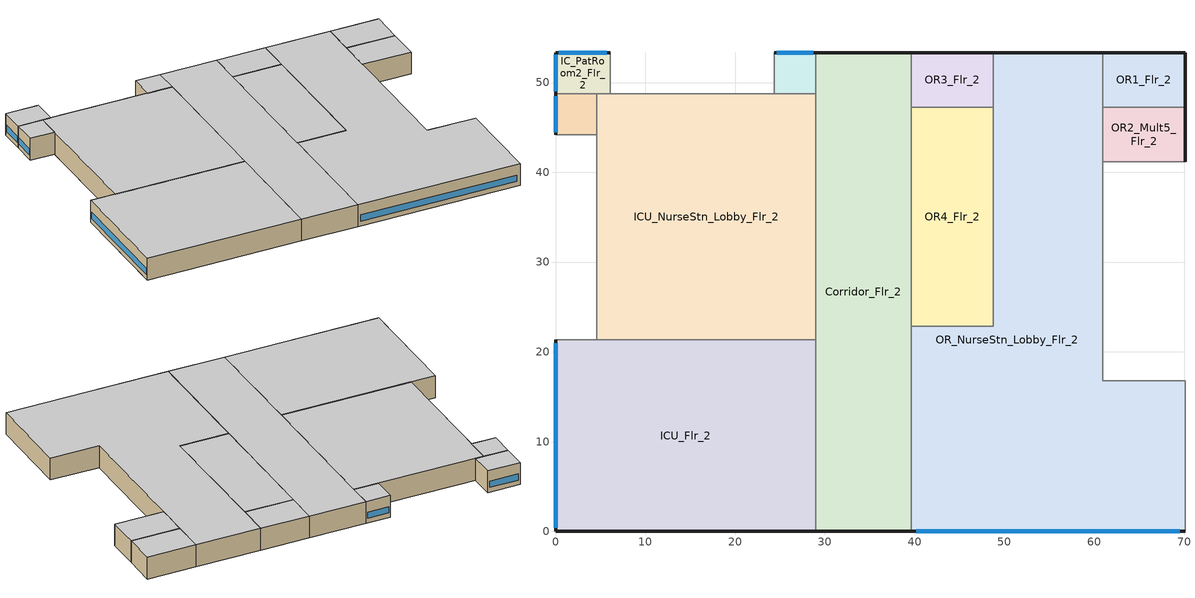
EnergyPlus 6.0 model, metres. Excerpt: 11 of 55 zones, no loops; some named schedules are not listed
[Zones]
OR1_Flr_2
 floor adiabatic (int_slab_floor): 70.1,53.34 70.1,47.24 60.96,47.24 60.96,53.34 z4.27
 wall outside (nonres_ext_wall): 70.1,47.24 70.1,53.34 60.96,53.34 z4.27:8.54
 wall adiabatic (int_wall): 60.96,53.34 60.96,47.24 70.1,47.24 z4.27:8.54
 ceiling adiabatic (int_slab_ceiling): 60.96,53.34 60.96,47.24 70.1,47.24 70.1,53.34 z8.54
OR2_Mult5_Flr_2
 floor adiabatic (int_slab_floor): 70.1,47.24 70.1,41.15 60.96,41.15 60.96,47.24 z4.27
 wall outside (nonres_ext_wall): 70.1,41.15 70.1,47.24 z4.27:8.54
 wall adiabatic (int_wall): 70.1,47.24 60.96,47.24 60.96,41.15 70.1,41.15 z4.27:8.54
 ceiling adiabatic (int_slab_ceiling): 60.96,47.24 60.96,41.15 70.1,41.15 70.1,47.24 z8.54
OR3_Flr_2
 floor adiabatic (int_slab_floor): 48.77,53.34 48.77,47.24 39.62,47.24 39.62,53.34 z4.27
 wall outside (nonres_ext_wall): 48.77,53.34 39.62,53.34 z4.27:8.54
 wall adiabatic (int_wall): 39.62,53.34 39.62,47.24 48.77,47.24 48.77,53.34 z4.27:8.54
 ceiling adiabatic (int_slab_ceiling): 39.62,53.34 39.62,47.24 48.77,47.24 48.77,53.34 z8.54
OR4_Flr_2
 floor adiabatic (int_slab_floor): 48.77,47.24 48.77,22.86 39.62,22.86 39.62,47.24 z4.27
 wall adiabatic (int_wall): 48.77,47.24 39.62,47.24 39.62,22.86 48.77,22.86 48.77,47.24 z4.27:8.54
 ceiling adiabatic (int_slab_ceiling): 39.62,47.24 39.62,22.86 48.77,22.86 48.77,47.24 z8.54
IC_PatRoom1_Mult5_Flr_2
 floor adiabatic (int_slab_floor): 28.96,53.34 28.96,48.77 24.38,48.77 24.38,53.34 z4.27
 wall outside (nonres_ext_wall): 28.96,53.34 24.38,53.34 z4.27:8.54
 wall adiabatic (int_wall): 24.38,53.34 24.38,48.77 28.96,48.77 28.96,53.34 z4.27:8.54
 window (Window_U_1.22_SHGC_0.25): 28.68,53.34 24.66,53.34 z5.18:6.4
 ceiling adiabatic (int_slab_ceiling): 24.38,53.34 24.38,48.77 28.96,48.77 28.96,53.34 z8.54
IC_PatRoom2_Flr_2
 floor adiabatic (int_slab_floor): 6.1,53.34 6.1,48.77 0,48.77 0,53.34 z4.27
 wall outside (nonres_ext_wall): 6.1,53.34 0,53.34 0,48.77 z4.27:8.54
 wall adiabatic (int_wall): 0,48.77 6.1,48.77 6.1,53.34 z4.27:8.54
 window (Window_U_1.22_SHGC_0.25): 5.73,53.34 0.37,53.34 / 0,53.07 0,49.04 z5.18:6.4
 ceiling adiabatic (int_slab_ceiling): 0,53.34 0,48.77 6.1,48.77 6.1,53.34 z8.54
IC_PatRoom3_Mult6_Flr_2
 floor adiabatic (int_slab_floor): 4.57,48.77 4.57,44.2 0,44.2 0,48.77 z4.27
 wall outside (nonres_ext_wall): 0,48.77 0,44.2 z4.27:8.54
 wall adiabatic (int_wall): 0,44.2 4.57,44.2 4.57,48.77 0,48.77 z4.27:8.54
 window (Window_U_1.22_SHGC_0.25): 0,48.49 0,44.47 z5.18:6.4
 ceiling adiabatic (int_slab_ceiling): 0,48.77 0,44.2 4.57,44.2 4.57,48.77 z8.54
ICU_Flr_2
 floor adiabatic (int_slab_floor): 28.96,21.34 28.96,0 0,0 0,21.34 z4.27
 wall outside (nonres_ext_wall): 0,21.34 0,0 28.96,0 z4.27:8.54
 wall adiabatic (int_wall): 28.96,0 28.96,21.34 0,21.34 z4.27:8.54
 window (Window_U_1.22_SHGC_0.25): 0,20.94 0,0.4 z5.18:6.4
 ceiling adiabatic (int_slab_ceiling): 0,21.34 0,0 28.96,0 28.96,21.34 z8.54
ICU_NurseStn_Lobby_Flr_2
 floor adiabatic (int_slab_floor): 4.57,21.34 4.57,48.77 28.96,48.77 28.96,21.34 z4.27
 wall adiabatic (int_wall): 28.96,48.77 4.57,48.77 4.57,21.34 28.96,21.34 28.96,48.77 z4.27:8.54
 ceiling adiabatic (int_slab_ceiling): 4.57,21.34 28.96,21.34 28.96,48.77 4.57,48.77 z8.54
Corridor_Flr_2
 floor adiabatic (int_slab_floor): 39.62,53.34 39.62,0 28.96,0 28.96,53.34 z4.27
 wall outside (nonres_ext_wall): 39.62,53.34 28.96,53.34 / 28.96,0 39.62,0 z4.27:8.54
 wall adiabatic (int_wall): 39.62,0 39.62,53.34 / 28.96,53.34 28.96,0 z4.27:8.54
 ceiling adiabatic (int_slab_ceiling): 28.96,53.34 28.96,0 39.62,0 39.62,53.34 z8.54
OR_NurseStn_Lobby_Flr_2
 floor adiabatic (int_slab_floor): 39.62,0 39.62,22.86 48.77,22.86 48.77,53.34 60.96,53.34 60.96,16.76 70.1,16.76 70.1,0 z4.27
 wall outside (nonres_ext_wall): 60.96,53.34 48.77,53.34 / 39.62,0 70.1,0 z4.27:8.54
 wall adiabatic (int_wall): 48.77,53.34 48.77,22.86 39.62,22.86 39.62,0 / 70.1,0 70.1,16.76 60.96,16.76 60.96,53.34 z4.27:8.54
 window (Window_U_1.22_SHGC_0.25): 40.2,0 69.53,0 z5.18:6.4
 ceiling adiabatic (int_slab_ceiling): 39.62,0 70.1,0 70.1,16.76 60.96,16.76 60.96,53.34 48.77,53.34 48.77,22.86 39.62,22.86 z8.54
[Building]
ASHRAE 90.1 Prototype:Hospital: -90, City, 0.04, 0.2, FullInteriorAndExterior, 25
[Site:Location]
Site:Location=MIAMI_FL_USA TMY2-12839; Latitude {N+ S-}=25.8; Longitude {W- E+}=-80.27; Time Zone Relative to GMT {GMT+/-}=-5; Elevation {m}=2
[SizingPeriod:DesignDay] Barometric Pressure {N/M**2}=101301; Rain {0-no,1-yes}=0; Snow on ground {0-no,1-yes}=0; Day of Month=21; Daylight Savings Time Indicator=0; Humidity Indicating Temperature Type=WetBulb
Name | Max Dry-Bulb {C} | Daily Temp Range {C} | WetBulb at Max {C} | Wind Speed {M/Sec} | Wind Direction {Degrees N=0, S=180} | Clearness {0.0 to 1.1} | Month | Day Type
MIAMI_FL_USA Heating 99.6% Conditions | 7.6 | 0 | 7.6 | 4.5 | 340 | 0 | 1 | WinterDesignDay
MIAMI_FL_USA Cooling .4% Conditions DB=>MWB | 32.8 | 6.3 | 25.2 | 0 | 0 | 1 | 7 | SummerDesignDay
[Site:WaterMainsTemperature]
Calculation Method=Correlation; Annual Average Outdoor Air Temperature {C},                        !- Annual Average Outdoor Air Temperature {C},                        !- Annual Average Outdoor Air Temperature {C}=24.31; Maximum Difference In Monthly Average Outdoor Air Temperatures {deltaC}!- Maximum Difference In Monthly Average Outdoor Air Temperatures {deltaC}!- Maximum Difference In Monthly Average Outdoor Air Temperatures {deltaC}=7.97
[Material]
Name | Roughness | Thickness {m} | Conductivity {W/m-K} | Density {kg/m3} | Specific Heat {J/kg-K} | Thermal Absorptance | Solar Absorptance | Visible Absorptance | Absorptance:Thermal | Absorptance:Solar | Absorptance:Visible
Std Wood 6inch | MediumSmooth | 0.15 | 0.12 | 540 | 1210 | 0.9 | 0.7 | 0.7
G01 13mm gypsum board | Smooth | 0.0127 | 0.16 | 800 | 1090 |  |  |  | 0.9 | 0.7 | 0.5
200mm Normalweight concrete wall | MediumRough | 0.2032 | 2.31 | 2322 | 832
100mm Normalweight concrete floor | MediumRough | 0.1016 | 2.31 | 2322 | 832
[Material:NoMass]
CP02 CARPET PAD: VeryRough, 0.21648, 0.9, 0.7, 0.8
Nonres_Exterior_Wall_Insulation: MediumSmooth, 0.0299387, 0.9, 0.7, 0.7
[Construction]
InteriorFurnishings: Std Wood 6inch
int_wall: G01 13mm gypsum board, G01 13mm gypsum board
int_slab_floor: 100mm Normalweight concrete floor, CP02 CARPET PAD
int_slab_ceiling: CP02 CARPET PAD, 100mm Normalweight concrete floor
nonres_ext_wall: 200mm Normalweight concrete wall, Nonres_Exterior_Wall_Insulation, G01 13mm gypsum board
Window_U_1.22_SHGC_0.25: ECREF-1 COLORED 6MM
[WindowMaterial:Glazing]
ECREF-1 COLORED 6MM: Optical Data Type=SpectralAverage; Thickness {m}=0.006; Solar Transmittance at Normal Incidence=0.099; Front Side Solar Reflectance at Normal Incidence=0.219; Back Side Solar Reflectance at Normal Incidence=0.219; Visible Transmittance at Normal Incidence=0.155; Front Side Visible Reflectance at Normal Incidence=0.073; Back Side Visible Reflectance at Normal Incidence=0.073; Infrared Transmittance at Normal Incidence=0; Front Side Infrared Hemispherical Emissivity=0.84; Back Side Infrared Hemispherical Emissivity=0.84; Conductivity {W/m-K}=0.9
[SurfaceProperty:OtherSideCoefficients] Combined Convective Radiative Film Coefficient=0; Constant Temperature=1; Constant Temperature Coefficient=1; External Dry-Bulb Temperature Coefficient=0; Ground Temperature Coefficient=0; Wind Speed Coefficient=0; Zone Air Temperature Coefficient=0; Sinusoidal Variation of Constant Temperature Coefficient=No; Period of Sinusoidal Variation=24
Name | Constant Temperature Schedule
surfPropOthSdCoefBasementAvgWall | scheduleOSCBasementWallSurfaceTemp
surfPropOthSdCoefBasementAvgFloor | scheduleOSCBasementFloorTemp
surfPropOthSdCoefBasementUpperWall | scheduleOSCBasementUpperWallTemp
surfPropOthSdCoefBasementLowerWall | scheduleOSCBasementLowerWallTemp
[Zone] Type=1; Ceiling Height {m}=4.2683; Part of Total Floor Area=YES
Name | Multiplier | Volume {m3}
OR1_Flr_2; OR3_Flr_2 | 1 | 237.91
OR2_Mult5_Flr_2 | 5 | 237.91
OR4_Flr_2 | 1 | 951.7
IC_PatRoom1_Mult5_Flr_2 | 5 | 89.21
IC_PatRoom2_Flr_2 | 1 | 118.96
IC_PatRoom3_Mult6_Flr_2 | 6 | 89.21
ICU_Flr_2 | 1 | 2637.63
ICU_NurseStn_Lobby_Flr_2 | 1 | 2854.51
Corridor_Flr_2 | 1 | 2428.79
OR_NurseStn_Lobby_Flr_2 | 1 | 4322.24
[InternalMass] Construction=InteriorFurnishings
Name | Zone | Surface Area {m2}
OR1_Flr_2_InternalMass_1 | OR1_Flr_2 | 111.4836
OR2_Mult5_Flr_2_InternalMass_1 | OR2_Mult5_Flr_2 | 111.4836
OR3_Flr_2_InternalMass_1 | OR3_Flr_2 | 111.4836
OR4_Flr_2_InternalMass_1 | OR4_Flr_2 | 445.9346
IC_PatRoom1_Mult5_Flr_2_InternalMass_1 | IC_PatRoom1_Mult5_Flr_2 | 41.8064
IC_PatRoom2_Flr_2_InternalMass_1 | IC_PatRoom2_Flr_2 | 55.7418
IC_PatRoom3_Mult6_Flr_2_InternalMass_1 | IC_PatRoom3_Mult6_Flr_2 | 41.8064
ICU_Flr_2_InternalMass_1 | ICU_Flr_2 | 1235.93
ICU_NurseStn_Lobby_Flr_2_InternalMass_1 | ICU_NurseStn_Lobby_Flr_2 | 1337.54
Corridor_Flr_2_InternalMass_1 | Corridor_Flr_2 | 1138.06
OR_NurseStn_Lobby_Flr_2_InternalMass_1 | OR_NurseStn_Lobby_Flr_2 | 2025.29
[People] Number of People Calculation Method=People; Fraction Radiant=0.3; Sensible Heat Fraction=AUTOCALCULATE; Activity Level Schedule=ACTIVITY_SCH; Enable ASHRAE 55 Comfort Warnings=No; Mean Radiant Temperature Calculation Type=ZoneAveraged; Work Efficiency Schedule=WORK_EFF_SCH; Clothing Insulation Schedule=CLOTHING_SCH; Air Velocity Schedule=AIR_VELO_SCH; Thermal Comfort Model 1 Type=FANGER
Name | Zone or ZoneList | Number of People Schedule | Number of People
OR1_Flr_2 | OR1_Flr_2 | BLDG_OCC_SCH | 2.9988
OR2_Mult5_Flr_2 | OR2_Mult5_Flr_2 | BLDG_OCC_SCH | 2.9988
OR3_Flr_2 | OR3_Flr_2 | BLDG_OCC_SCH | 2.9988
OR4_Flr_2 | OR4_Flr_2 | BLDG_OCC_SCH | 11.9956
IC_PatRoom1_Mult5_Flr_2 | IC_PatRoom1_Mult5_Flr_2 | BLDG_OCC_EXTD_SCH | 1.1244
IC_PatRoom2_Flr_2 | IC_PatRoom2_Flr_2 | BLDG_OCC_EXTD_SCH | 1.4994
IC_PatRoom3_Mult6_Flr_2 | IC_PatRoom3_Mult6_Flr_2 | BLDG_OCC_EXTD_SCH | 1.1244
ICU_Flr_2 | ICU_Flr_2 | BLDG_OCC_EXTD_SCH | 33.2462
ICU_NurseStn_Lobby_Flr_2 | ICU_NurseStn_Lobby_Flr_2 | BLDG_OCC_EXTD_SCH | 9.5946
Corridor_Flr_2 | Corridor_Flr_2 | BLDG_OCC_EXTD_SCH | 6.1228
OR_NurseStn_Lobby_Flr_2 | OR_NurseStn_Lobby_Flr_2 | BLDG_OCC_EXTD_SCH | 14.528
[Lights] Design Level Calculation Method=Watts/Area; Return Air Fraction=0; Fraction Radiant=0.7; Fraction Visible=0.2; Fraction Replaceable=1; Return Air Fraction Calculated from Plenum Temperature=No
Name | Zone or ZoneList | Schedule | Watts per Zone Floor Area {W/m2},                        !- Watts per Zone Floor Area {W/m2},                        !- Watts per Zone Floor Area {W/m2}
OR1_Flr_2_Lights | OR1_Flr_2 | BLDG_LIGHT_SCH | 20.0037
OR2_Mult5_Flr_2_Lights | OR2_Mult5_Flr_2 | BLDG_LIGHT_SCH | 20.0037
OR3_Flr_2_Lights | OR3_Flr_2 | BLDG_LIGHT_SCH | 20.0037
OR4_Flr_2_Lights | OR4_Flr_2 | BLDG_LIGHT_SCH | 20.0037
IC_PatRoom1_Mult5_Flr_2_Lights | IC_PatRoom1_Mult5_Flr_2 | BLDG_LIGHT_EXTD_SCH | 12.0384
IC_PatRoom2_Flr_2_Lights | IC_PatRoom2_Flr_2 | BLDG_LIGHT_EXTD_SCH | 12.0384
IC_PatRoom3_Mult6_Flr_2_Lights | IC_PatRoom3_Mult6_Flr_2 | BLDG_LIGHT_EXTD_SCH | 12.0384
ICU_Flr_2_Lights | ICU_Flr_2 | BLDG_LIGHT_EXTD_SCH | 12.0384
ICU_NurseStn_Lobby_Flr_2_Lights | ICU_NurseStn_Lobby_Flr_2 | BLDG_LIGHT_EXTD_SCH | 9.02446
Corridor_Flr_2_Lights | Corridor_Flr_2 | BLDG_LIGHT_EXTD_SCH | 9.09658
OR_NurseStn_Lobby_Flr_2_Lights | OR_NurseStn_Lobby_Flr_2 | BLDG_LIGHT_EXTD_SCH | 9.21821
[ElectricEquipment] Design Level Calculation Method=EquipmentLevel; Fraction Latent=0; Fraction Radiant=0.5; Fraction Lost=0
Name | Zone or ZoneList | Schedule Name,                        !- Schedule Name,                        !- Schedule | Design Level {W} | Schedule
OR1_Flr_2_MiscPlug_Equip | OR1_Flr_2 | BLDG_EQUIP_SCH_ADV | 2399.13
OR2_Mult5_Flr_2_MiscPlug_Equip | OR2_Mult5_Flr_2 | BLDG_EQUIP_SCH_ADV | 2399.13
OR3_Flr_2_MiscPlug_Equip | OR3_Flr_2 | BLDG_EQUIP_SCH_ADV | 2399.13
OR4_Flr_2_MiscPlug_Equip | OR4_Flr_2 | BLDG_EQUIP_SCH_ADV | 9596.51
IC_PatRoom1_Mult5_Flr_2_MiscPlug_Equip | IC_PatRoom1_Mult5_Flr_2 |  | 674.7548 | BLDG_EQUIP_EXTD_SCH
IC_PatRoom2_Flr_2_MiscPlug_Equip | IC_PatRoom2_Flr_2 |  | 899.673 | BLDG_EQUIP_EXTD_SCH
IC_PatRoom3_Mult6_Flr_2_MiscPlug_Equip | IC_PatRoom3_Mult6_Flr_2 |  | 674.7548 | BLDG_EQUIP_EXTD_SCH
ICU_Flr_2_MiscPlug_Equip | ICU_Flr_2 |  | 19947.9 | BLDG_EQUIP_EXTD_SCH
ICU_NurseStn_Lobby_Flr_2_MiscPlug_Equip | ICU_NurseStn_Lobby_Flr_2 |  | 14391.9 | BLDG_EQUIP_EXTD_SCH
OR_NurseStn_Lobby_Flr_2_MiscPlug_Equip | OR_NurseStn_Lobby_Flr_2 |  | 11331.5 | BLDG_EQUIP_EXTD_SCH
[Exterior:FuelEquipment] Fuel Use Type=Electricity
Name | Schedule | Design Level {W} | Schedule Name,                        !- Schedule Name,                        !- Schedule | Design Level {W},                        !- Design Level {W},                        !- Design Level {W}
Elevators | BLDG_ELEVATORS | 162963
Elevators_Lights_Fan |  |  | ELEV_LIGHT_FAN_SCH_ADD_DF | 847.2
[Exterior:Lights]
Exterior_Lights: Schedule=Always_On; Design Level {W},                        !- Design Level {W},                        !- Design Level {W}=13088; Control Option=AstronomicalClock
[ZoneInfiltration:DesignFlowRate] Schedule=INFIL_SCH_PNNL; Design Flow Rate Calculation Method=Flow/ExteriorArea; Flow per Exterior Surface Area {m3/s-m2},                        !- Flow per Exterior Surface Area {m3/s-m2},                        !- Flow per Exterior Surface Area {m3/s-m2}=0.00056896; Constant Term Coefficient=0; Temperature Term Coefficient=0; Velocity Term Coefficient=0.224; Velocity Squared Term Coefficient=0
Name | Zone or ZoneList
OR1_Flr_2_Infiltration | OR1_Flr_2
OR2_Mult5_Flr_2_Infiltration | OR2_Mult5_Flr_2
OR3_Flr_2_Infiltration | OR3_Flr_2
OR4_Flr_2_Infiltration | OR4_Flr_2
IC_PatRoom1_Mult5_Flr_2_Infiltration | IC_PatRoom1_Mult5_Flr_2
IC_PatRoom2_Flr_2_Infiltration | IC_PatRoom2_Flr_2
IC_PatRoom3_Mult6_Flr_2_Infiltration | IC_PatRoom3_Mult6_Flr_2
ICU_Flr_2_Infiltration | ICU_Flr_2
ICU_NurseStn_Lobby_Flr_2_Infiltration | ICU_NurseStn_Lobby_Flr_2
Corridor_Flr_2_Infiltration | Corridor_Flr_2
OR_NurseStn_Lobby_Flr_2_Infiltration | OR_NurseStn_Lobby_Flr_2
[Schedule:Compact]
scheduleOSCBasementWallSurfaceTemp: Temperature, Through:   1/31, For:AllDays, Until:24:00, 23.8, Through:   2/28, For:AllDays, Until:24:00, 23.84, Through:   3/31, For:AllDays, Until:24:00, 24.04, Through:   4/30, For:AllDays, Until:24:00, 24.66, Through:   5/31, For:AllDays, Until:24:00, 25.13, Through:   6/30, For:AllDays, Until:24:00, 27.69, Through:   7/31, For:AllDays, Until:24:00, 28.18, Through:   8/31, For:AllDays, Until:24:00, 28.14, Through:   9/30, For:AllDays, Until:24:00, 28.01, Through:  10/31, For:AllDays, Until:24:00, 25.56, Through:  11/30, For:AllDays, Until:24:00, 24.68, Through:  12/31, For:AllDays, Until:24:00, 24.08
scheduleOSCBasementFloorTemp: Temperature, Through:   1/31, For:AllDays, Until:24:00, 21.22, Through:   2/28, For:AllDays, Until:24:00, 21.21, Through:   3/31, For:AllDays, Until:24:00, 21.2, Through:   4/30, For:AllDays, Until:24:00, 21.19, Through:   5/31, For:AllDays, Until:24:00, 21.19, Through:   6/30, For:AllDays, Until:24:00, 23.59, Through:   7/31, For:AllDays, Until:24:00, 23.96, Through:   8/31, For:AllDays, Until:24:00, 24.02, Through:   9/30, For:AllDays, Until:24:00, 24.05, Through:  10/31, For:AllDays, Until:24:00, 21.57, Through:  11/30, For:AllDays, Until:24:00, 21.28, Through:  12/31, For:AllDays, Until:24:00, 21.24
scheduleOSCBasementUpperWallTemp: Temperature, Through:   1/31, For:AllDays, Until:24:00, 24.57, Through:   2/28, For:AllDays, Until:24:00, 24.7, Through:   3/31, For:AllDays, Until:24:00, 25.03, Through:   4/30, For:AllDays, Until:24:00, 26.07, Through:   5/31, For:AllDays, Until:24:00, 26.79, Through:   6/30, For:AllDays, Until:24:00, 29.52, Through:   7/31, For:AllDays, Until:24:00, 29.94, Through:   8/31, For:AllDays, Until:24:00, 29.8, Through:   9/30, For:AllDays, Until:24:00, 29.53, Through:  10/31, For:AllDays, Until:24:00, 26.89, Through:  11/30, For:AllDays, Until:24:00, 25.74, Through:  12/31, For:AllDays, Until:24:00, 24.87
scheduleOSCBasementLowerWallTemp: Temperature, Through:   1/31, For:AllDays, Until:24:00, 23.05, Through:   2/28, For:AllDays, Until:24:00, 23.01, Through:   3/31, For:AllDays, Until:24:00, 23.07, Through:   4/30, For:AllDays, Until:24:00, 23.29, Through:   5/31, For:AllDays, Until:24:00, 23.53, Through:   6/30, For:AllDays, Until:24:00, 25.91, Through:   7/31, For:AllDays, Until:24:00, 26.47, Through:   8/31, For:AllDays, Until:24:00, 26.53, Through:   9/30, For:AllDays, Until:24:00, 26.54, Through:  10/31, For:AllDays, Until:24:00, 24.28, Through:  11/30, For:AllDays, Until:24:00, 23.65, Through:  12/31, For:AllDays, Until:24:00, 23.31
BLDG_LIGHT_SCH: Through: 12/31, For: Weekdays, Until: 07:00, 0.1, Until: 08:00, 0.5, Until: 16:00, 0.9, Until: 23:00, 0.3, Until: 24:00, 0.1, For: SummerDesignDay, Until: 24:00, 1, For: WinterDesignDay, Until: 24:00, 0, For: Saturday, Until: 07:00, 0.1, Until: 08:00, 0.2, Until: 18:00, 0.4, Until: 24:00, 0.1, For: Sunday Holidays AllOtherDays, Until: 08:00, 0.05, Until: 16:00, 0.1, Until: 24:00, 0.05
BLDG_LIGHT_EXTD_SCH: Through: 12/31, For: Weekdays, Until: 07:00, 0.5, Until: 08:00, 0.5, Until: 16:00, 0.9, Until: 23:00, 0.5, Until: 24:00, 0.5, For: SummerDesignDay, Until: 24:00, 1, For: WinterDesignDay, Until: 24:00, 0, For: Saturday, Until: 07:00, 0.5, Until: 08:00, 0.5, Until: 18:00, 0.8, Until: 24:00, 0.5, For: Sunday Holidays AllOtherDays, Until: 08:00, 0.5, Until: 16:00, 0.7, Until: 24:00, 0.5
BLDG_OCC_SCH: Through: 12/31, For: Weekdays, Until: 07:00, 0, Until: 08:00, 0.1, Until: 09:00, 0.5, Until: 17:00, 0.8, Until: 18:00, 0.5, Until: 20:00, 0.3, Until: 22:00, 0.2, Until: 24:00, 0, For: SummerDesignDay, Until: 24:00, 1, For: WinterDesignDay, Until: 24:00, 0, For: Saturday, Until: 07:00, 0, Until: 08:00, 0.1, Until: 09:00, 0.3, Until: 17:00, 0.4, Until: 19:00, 0.1, Until: 24:00, 0, For: Sunday Holidays AllOtherDays, Until: 08:00, 0, Until: 16:00, 0.05, Until: 24:00, 0
BLDG_OCC_EXTD_SCH: Through: 12/31, For: Weekdays, Until: 07:00, 0.4, Until: 08:00, 0.5, Until: 09:00, 0.6, Until: 17:00, 0.8, Until: 18:00, 0.6, Until: 20:00, 0.5, Until: 24:00, 0.4, For: SummerDesignDay, Until: 24:00, 1, For: WinterDesignDay, Until: 24:00, 0, For: Saturday, Until: 07:00, 0.4, Until: 08:00, 0.5, Until: 17:00, 0.6, Until: 19:00, 0.5, Until: 24:00, 0.4, For: Sunday Holidays AllOtherDays, Until: 08:00, 0.4, Until: 16:00, 0.6, Until: 24:00, 0.4
BLDG_EQUIP_SCH_ADV: Through: 12/31, For: Weekdays, Until: 07:00, 0.39163, Until: 08:00, 0.696693, Until: 16:00, 0.895748, Until: 23:00, 0.597165, Until: 24:00, 0.39163, For: SummerDesignDay, Until: 24:00, 1, For: WinterDesignDay, Until: 24:00, 0, For: Saturday, Until: 07:00, 0.39163, Until: 08:00, 0.497638, Until: 18:00, 0.646929, Until: 24:00, 0.39163, For: Sunday Holidays AllOtherDays, Until: 08:00, 0.293722, Until: 16:00, 0.39811, Until: 24:00, 0.293722
BLDG_EQUIP_EXTD_SCH: Through: 12/31, For: Weekdays, Until: 07:00, 0.4, Until: 08:00, 0.7, Until: 16:00, 0.9, Until: 23:00, 0.6, Until: 24:00, 0.4, For: SummerDesignDay, Until: 24:00, 1, For: WinterDesignDay, Until: 24:00, 0, For: Saturday, Until: 07:00, 0.4, Until: 08:00, 0.5, Until: 18:00, 0.65, Until: 24:00, 0.4, For: Sunday Holidays AllOtherDays, Until: 08:00, 0.4, Until: 16:00, 0.6, Until: 24:00, 0.4
BLDG_ELEVATORS: Through: 12/31, For: SummerDesignDay, Until: 24:00, 1, For: WinterDesignDay, Until: 24:00, 0.2, For: Weekdays, Until: 07:00, 0.2, Until: 08:00, 0.5, Until: 09:00, 0.75, Until: 10:00, 1, Until: 11:00, 1, Until: 12:00, 1, Until: 13:00, 0.75, Until: 14:00, 1, Until: 15:00, 1, Until: 16:00, 1, Until: 17:00, 1, Until: 18:00, 1, Until: 19:00, 0.52, Until: 20:00, 0.52, Until: 21:00, 0.52, Until: 22:00, 0.28, Until: 24:00, 0.2, For: Saturday, Until: 07:00, 0.2, Until: 08:00, 0.4, Until: 09:00, 0.46, Until: 10:00, 0.7, Until: 11:00, 0.7, Until: 12:00, 0.7, Until: 13:00, 0.51, Until: 14:00, 0.51, Until: 15:00, 0.51, Until: 16:00, 0.51, Until: 17:00, 0.51, Until: 18:00, 0.25, Until: 24:00, 0.2, For: AllOtherDays, Until: 08:00, 0.2, Until: 16:00, 0.4, Until: 24:00, 0.2
ACTIVITY_SCH: Through: 12/31, For: AllDays, Until: 24:00, 120
WORK_EFF_SCH: Through: 12/31, For: AllDays, Until: 24:00, 0
AIR_VELO_SCH: Through: 12/31, For: AllDays, Until: 24:00, 0.2
CLOTHING_SCH: Through: 04/30, For: AllDays, Until: 24:00, 1, Through: 09/30, For: AllDays, Until: 24:00, 0.5, Through: 12/31, For: AllDays, Until: 24:00, 1
